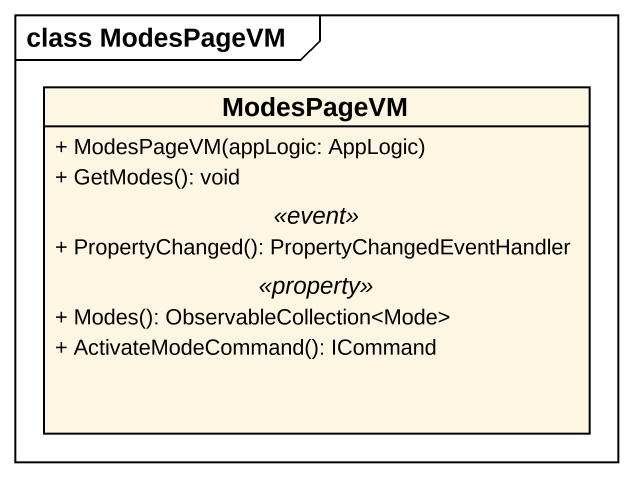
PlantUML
@startuml
mainframe class ModesPageVM
hide circle
hide empty members
skinparam classAttributeIconSize 0
class ModesPageVM {
  + ModesPageVM(appLogic: AppLogic)
  + GetModes(): void
  .. <<event>> ..
  + PropertyChanged(): PropertyChangedEventHandler
  .. <<property>> ..
  + Modes(): ObservableCollection<Mode>
  + ActivateModeCommand(): ICommand
}
@enduml
